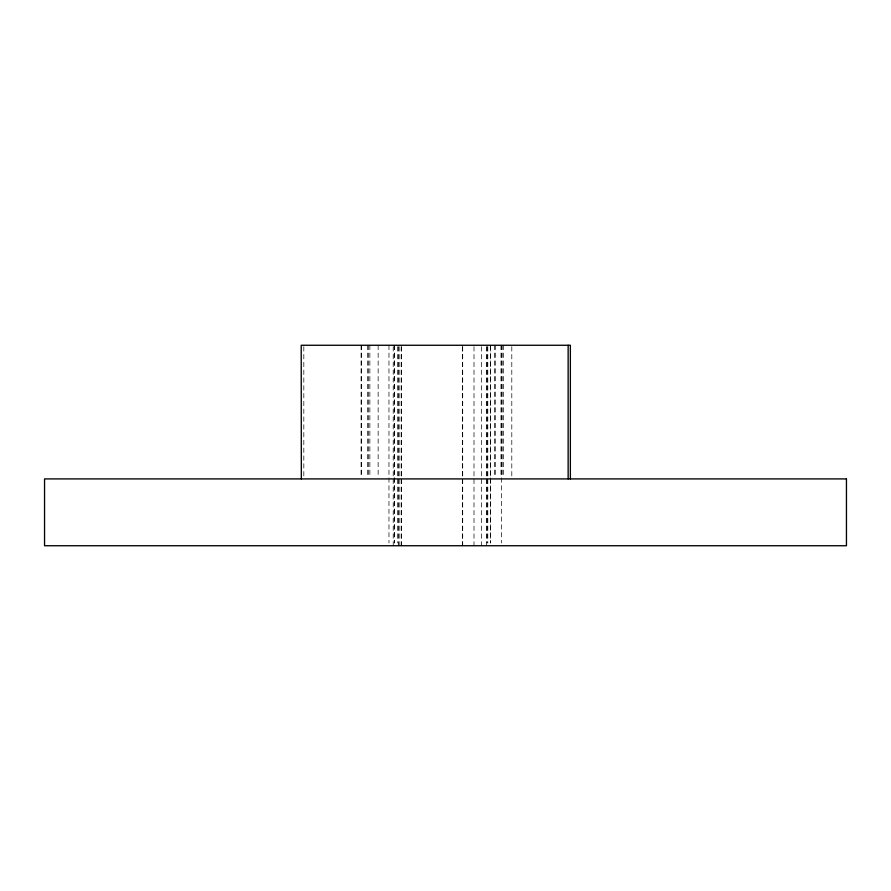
<?xml version="1.0" encoding="UTF-8"?>
<svg xmlns="http://www.w3.org/2000/svg" width="891" height="891" viewBox="0 0 891 891"><rect width="100%" height="100%" fill="white"/><g stroke="black" fill="none" stroke-linecap="round" stroke-linejoin="round"><path stroke-width="0.67" stroke-dasharray="4.46 3.34" d="M511.802 346.644L511.802 476.162M503.526 345.262L503.526 476.162M502.179 345.262L502.179 476.162M501.499 345.262L501.499 542.975M500.987 345.262L500.987 476.162M495.229 345.262L495.229 476.162M494.739 345.262L494.739 476.162M490.462 346.644L490.462 542.975M490.34 345.262L490.34 542.975M487.8 346.644L487.8 542.975M487.087 346.644L487.087 542.975M486.62 346.644L486.62 545.737M481.619 346.644L481.619 545.737M474.001 346.644L474.001 545.737M462.707 346.644L462.707 545.737M462.652 346.644L462.652 545.737M401.641 346.644L401.641 545.737M401.15 346.644L401.15 545.737M399.157 346.644L399.157 545.737M398.555 346.644L398.555 545.737M397.341 346.644L397.341 542.975M394.579 345.262L394.579 542.975M394.201 345.262L394.201 542.975M393.209 346.644L393.209 545.737M388.966 345.262L388.966 542.975M378.152 345.262L378.152 476.162M369.876 345.262L369.876 476.162M368.529 345.262L368.529 476.162M367.337 345.262L367.337 476.162M361.579 345.262L361.579 476.162M361.089 345.262L361.089 476.162M303.82 346.644L303.82 476.162"/><path stroke-width="1.34" d="M570.363 478.913L570.363 345.262L301.214 345.262L301.336 478.913M568.146 345.262L568.146 478.913M846.45 478.913L44.55 478.913L44.55 545.737L846.45 545.737L846.45 478.913"/></g></svg>
